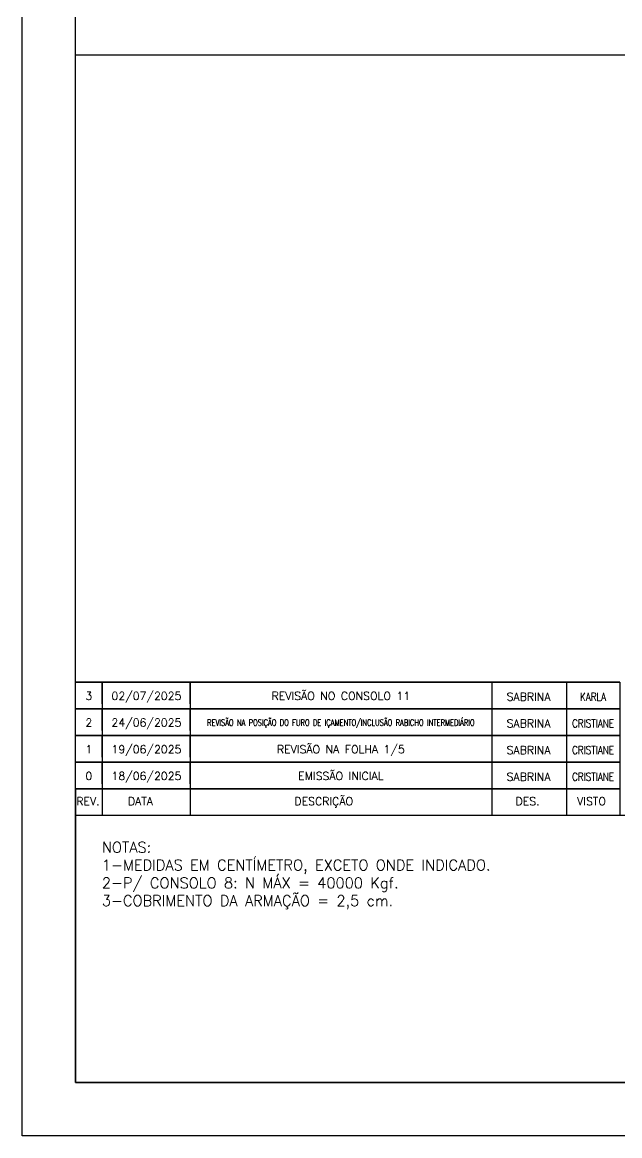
# Model space of a CAD drawing. Header units: centimetres. Extents: x 1658 to 19651, y 8082 to 11444.
# Drawn here: x 14796 to 15636, y 8294 to 9859 of the extents above; entities that cross this region are included whole.
import ezdxf
from ezdxf.enums import TextEntityAlignment as Align

# ---------------------------------------------------------------- set-up
doc = ezdxf.new("R2010")
doc.units = ezdxf.units.CM
doc.header["$LTSCALE"] = 50
doc.header["$MEASUREMENT"] = 0
for name, color, linetype in [('FORMATO-PRECON', 2, 'Continuous'), ('HACHURAS-PRECON', 1, 'Continuous'), ('LINHA-01-PRECON', 1, 'Continuous')]:
    doc.layers.add(name, color=color, linetype=linetype)
doc.styles.add('PRECON-ROMANS', font='romans.shx')
doc.styles.add('ROMANS', font='ROMANS.SHX', dxfattribs={"oblique": 15, "height": 3})
doc.styles.get("Standard").update_dxf_attribs({"font": 'romans.shx'})

# ---------------------------------------------------------------- blocks, each defined once
blk = doc.blocks.new('A$C2E607E54')
at = {"layer": 'FORMATO-PRECON'}
blk.add_lwpolyline([(0, 4200), (2970, 4200), (2970, 0), (0, 0)], close=True, dxfattribs=at)
at = {"layer": 'FORMATO-PRECON', "color": 6}
blk.add_lwpolyline([(100, 3950), (2870, 3950), (2870, 100), (100, 100)], close=True, dxfattribs=at)
blk = doc.blocks.new('A$C6E105C5C')
at = {"layer": 'FORMATO-PRECON', "color": 6}
for q in [(1020, 50), (0, 0)]:
    blk.add_line((0, 50), q, dxfattribs=at)
at = {"layer": 'FORMATO-PRECON', "color": 3}
blk.add_lwpolyline([(0, 50), (1020, 50), (1020, 0), (0, 0)], close=True, dxfattribs=at)
at = {"layer": 'FORMATO-PRECON', "color": 1}
for points in [[(50, 50), (50, 0)], [(215, 50), (215, 0)], [(780, 50), (780, 0)], [(920, 50), (920, 0)]]:
    blk.add_lwpolyline(points, dxfattribs=at)
at = {"layer": 'FORMATO-PRECON', "style": 'ROMANS'}
for s, p in [('REV.', (1.3, 19.2)), ('DATA', (98.1, 19.2)), ('DESCRIÇÃO', (410.2, 19.2)), ('DES.', (824.6, 19.2)), ('VISTO', (940, 19.2))]:
    blk.add_text(s, height=15, dxfattribs=at).set_placement(p)
blk = doc.blocks.new('REV-A3-V')
at = {"layer": 'FORMATO-PRECON', "color": 1}
for p, q in [((780, 50), (780, 9.1)), ((920, 50), (920, 9.1))]:
    blk.add_line(p, q, dxfattribs=at)
for points in [[(1020, 50), (0, 50)], [(50, 9.1), (50, 50)], [(50, 50), (50, 0)], [(215, 9.1), (215, 50)], [(215, 50), (215, 0)], [(780, 50), (780, 0)], [(920, 50), (920, 0)]]:
    blk.add_lwpolyline(points, dxfattribs=at)
blk.add_lwpolyline([(1020, 0), (0, 0), (0, 50), (1020, 50)], close=True, dxfattribs=at)
at = {"layer": 'FORMATO-PRECON', "color": 2, "style": 'PRECON-ROMANS', "flags": 12}
for p in [(24.8, 24), (132.8, 24), (497.2, 24)]:
    blk.add_attdef('X', text='', height=15, dxfattribs=at).set_placement(p, align=Align.MIDDLE_CENTER)
at = {"layer": 'FORMATO-PRECON', "style": 'PRECON-ROMANS', "flags": 12}
for p in [(849.1, 22.6), (970, 22.6)]:
    blk.add_attdef('X', text='', height=15, dxfattribs=at).set_placement(p, align=Align.MIDDLE_CENTER)

msp = doc.modelspace()

# ---------------------------------------------------------------- linework, layer by layer
at = {"layer": 'FORMATO-PRECON', "color": 6}
msp.add_lwpolyline([(16948.36, 8743.94), (14870.86, 8743.94), (14870.86, 8368.94), (16948.36, 8368.94)], close=True, dxfattribs=at)
at = {"layer": 'LINHA-01-PRECON'}
msp.add_line((14870.86, 9812.69), (16948.36, 9812.69), dxfattribs=at)

# ---------------------------------------------------------------- block references
at = {"color": 1}
ref = msp.add_blockref('REV-A3-V', (14870.86, 8893.94), dxfattribs=dict(at, xscale=0.749999976233481, yscale=0.749999976233481, zscale=0.749999976233481, rotation=359.9999999942736))
ref.add_attrib('X', '3', dxfattribs={"layer": 'FORMATO-PRECON', "color": 2, "height": 11.25, "rotation": 360, "style": 'PRECON-ROMANS', "flags": 12}).set_placement((14889.42, 8911.96), align=Align.MIDDLE_CENTER)
ref.add_attrib('X', '02/07/2025', dxfattribs={"layer": 'FORMATO-PRECON', "color": 2, "height": 11.25, "rotation": 360, "style": 'PRECON-ROMANS', "flags": 12}).set_placement((14970.44, 8911.96), align=Align.MIDDLE_CENTER)
ref.add_attrib('X', 'REVISÃO NO CONSOLO 11', dxfattribs={"layer": 'FORMATO-PRECON', "color": 2, "height": 11.25, "rotation": 360, "style": 'PRECON-ROMANS', "flags": 12}).set_placement((15243.77, 8911.96), align=Align.MIDDLE_CENTER)
ref.add_attrib('X', 'SABRINA', dxfattribs={"layer": 'FORMATO-PRECON', "height": 11.25, "rotation": 360, "style": 'PRECON-ROMANS', "flags": 12}).set_placement((15507.7, 8910.86), align=Align.MIDDLE_CENTER)
ref.add_attrib('X', 'KARLA', dxfattribs={"layer": 'FORMATO-PRECON', "height": 11.25, "rotation": 360, "style": 'PRECON-ROMANS', "width": 0.8, "flags": 12}).set_placement((15598.38, 8910.86), align=Align.MIDDLE_CENTER)
ref = msp.add_blockref('REV-A3-V', (14870.86, 8856.44), dxfattribs=dict(at, xscale=0.749999976233481, yscale=0.749999976233481, zscale=0.749999976233481, rotation=359.9999999942736))
ref.add_attrib('X', '2', dxfattribs={"layer": 'FORMATO-PRECON', "color": 2, "height": 11.25, "rotation": 360, "style": 'PRECON-ROMANS', "flags": 12}).set_placement((14889.42, 8874.46), align=Align.MIDDLE_CENTER)
ref.add_attrib('X', '24/06/2025', dxfattribs={"layer": 'FORMATO-PRECON', "color": 2, "height": 11.25, "rotation": 360, "style": 'PRECON-ROMANS', "flags": 12}).set_placement((14970.44, 8874.46), align=Align.MIDDLE_CENTER)
ref.add_attrib('X', 'REVISÃO NA POSIÇÃO DO FURO DE IÇAMENTO/INCLUSÃO RABICHO INTERMEDIÁRIO', dxfattribs={"layer": 'FORMATO-PRECON', "color": 2, "height": 9, "rotation": 360, "style": 'PRECON-ROMANS', "width": 0.725, "flags": 12}).set_placement((15243.77, 8874.46), align=Align.MIDDLE_CENTER)
ref.add_attrib('X', 'SABRINA', dxfattribs={"layer": 'FORMATO-PRECON', "height": 11.25, "rotation": 360, "style": 'PRECON-ROMANS', "flags": 12}).set_placement((15507.7, 8873.36), align=Align.MIDDLE_CENTER)
ref.add_attrib('X', 'CRISTIANE', dxfattribs={"layer": 'FORMATO-PRECON', "height": 11.25, "rotation": 360, "style": 'PRECON-ROMANS', "width": 0.8, "flags": 12}).set_placement((15598.38, 8873.36), align=Align.MIDDLE_CENTER)
ref = msp.add_blockref('REV-A3-V', (14870.86, 8818.94), dxfattribs=dict(at, xscale=0.749999976233481, yscale=0.749999976233481, zscale=0.749999976233481, rotation=359.9999999942736))
ref.add_attrib('X', '1', dxfattribs={"layer": 'FORMATO-PRECON', "color": 2, "height": 11.25, "rotation": 360, "style": 'PRECON-ROMANS', "flags": 12}).set_placement((14889.42, 8836.96), align=Align.MIDDLE_CENTER)
ref.add_attrib('X', '19/06/2025', dxfattribs={"layer": 'FORMATO-PRECON', "color": 2, "height": 11.25, "rotation": 360, "style": 'PRECON-ROMANS', "flags": 12}).set_placement((14970.44, 8836.96), align=Align.MIDDLE_CENTER)
ref.add_attrib('X', 'REVISÃO NA FOLHA 1/5', dxfattribs={"layer": 'FORMATO-PRECON', "color": 2, "height": 11.25, "rotation": 360, "style": 'PRECON-ROMANS', "flags": 12}).set_placement((15243.77, 8836.96), align=Align.MIDDLE_CENTER)
ref.add_attrib('X', 'SABRINA', dxfattribs={"layer": 'FORMATO-PRECON', "height": 11.25, "rotation": 360, "style": 'PRECON-ROMANS', "flags": 12}).set_placement((15507.7, 8835.86), align=Align.MIDDLE_CENTER)
ref.add_attrib('X', 'CRISTIANE', dxfattribs={"layer": 'FORMATO-PRECON', "height": 11.25, "rotation": 360, "style": 'PRECON-ROMANS', "width": 0.8, "flags": 12}).set_placement((15598.38, 8835.86), align=Align.MIDDLE_CENTER)
ref = msp.add_blockref('REV-A3-V', (14870.86, 8781.44), dxfattribs=dict(at, xscale=0.749999976233481, yscale=0.749999976233481, zscale=0.749999976233481, rotation=359.9999999942736))
ref.add_attrib('X', '0', dxfattribs={"layer": 'FORMATO-PRECON', "color": 2, "height": 11.25, "rotation": 360, "style": 'PRECON-ROMANS', "flags": 12}).set_placement((14889.42, 8799.46), align=Align.MIDDLE_CENTER)
ref.add_attrib('X', '18/06/2025', dxfattribs={"layer": 'FORMATO-PRECON', "color": 2, "height": 11.25, "rotation": 360, "style": 'PRECON-ROMANS', "flags": 12}).set_placement((14970.44, 8799.46), align=Align.MIDDLE_CENTER)
ref.add_attrib('X', 'EMISSÃO INICIAL', dxfattribs={"layer": 'FORMATO-PRECON', "color": 2, "height": 11.25, "rotation": 360, "style": 'PRECON-ROMANS', "flags": 12}).set_placement((15243.77, 8799.46), align=Align.MIDDLE_CENTER)
ref.add_attrib('X', 'SABRINA', dxfattribs={"layer": 'FORMATO-PRECON', "height": 11.25, "rotation": 360, "style": 'PRECON-ROMANS', "flags": 12}).set_placement((15507.7, 8798.36), align=Align.MIDDLE_CENTER)
ref.add_attrib('X', 'CRISTIANE', dxfattribs={"layer": 'FORMATO-PRECON', "height": 11.25, "rotation": 360, "style": 'PRECON-ROMANS', "width": 0.8, "flags": 12}).set_placement((15598.38, 8798.36), align=Align.MIDDLE_CENTER)
at = {"color": 1, "xscale": 0.749999976233481, "yscale": 0.749999976233481, "zscale": 0.749999976233481}
msp.add_blockref('A$C6E105C5C', (14870.86, 8743.94), dxfattribs=at)
at = {"layer": 'HACHURAS-PRECON', "xscale": 0.7499999999999996, "yscale": 0.7499999999999996, "zscale": 0.7499999999999996}
msp.add_blockref('A$C2E607E54', (14795.86, 8293.94), dxfattribs=at)

# ---------------------------------------------------------------- texts
at = {"layer": 'LINHA-01-PRECON', "color": 2, "insert": (14907.78, 8706.77), "char_height": 15, "attachment_point": 1}
msp.add_mtext('\\A1;{\\C3;NOTAS:\\P}1-MEDIDAS EM CENTÍMETRO, EXCETO ONDE INDICADO.{\\H2.02381x; }\\P2-P/ CONSOLO 8: N MÁX = 40000 Kgf.{\\H1.84921x; }\\P3-COBRIMENTO DA ARMAÇÃO = 2,5 cm.{\\H1.90741x; }', dxfattribs=at)

doc.saveas('drawing.dxf')
